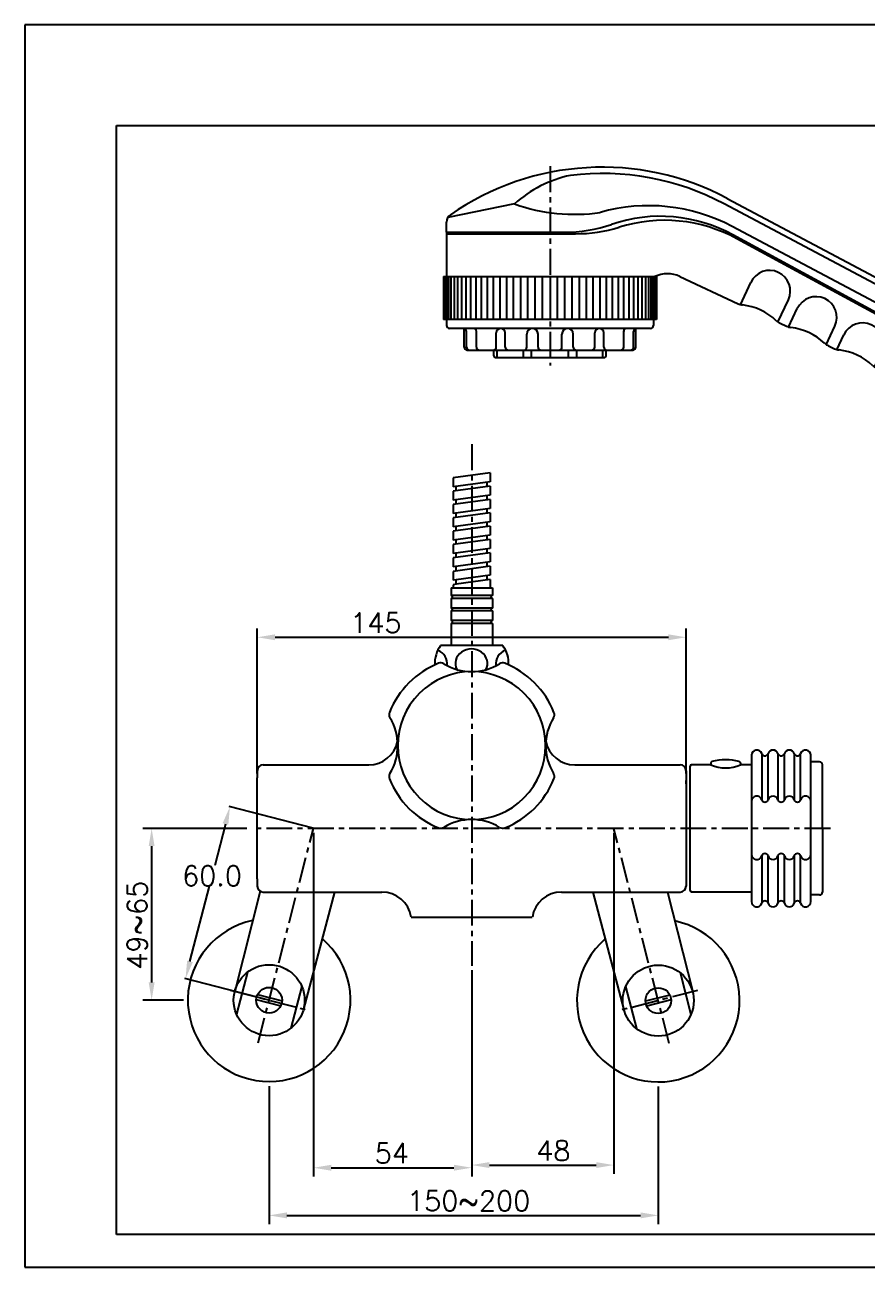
# Model space of a CAD drawing. Extents: x 22467 to 23061, y -1659 to -1239.
# Drawn here: x 22466.9 to 22751.7, y -1658.9 to -1238.9 of the extents above; entities that cross this region are included whole.
import ezdxf

# ---------------------------------------------------------------- set-up
doc = ezdxf.new("R2010")
doc.units = 0
doc.header["$LTSCALE"] = 7
doc.header["$MEASUREMENT"] = 0
doc.linetypes.add('CENTER', pattern=[2, 1.25, -0.25, 0.25, -0.25])
doc.layers.get('0').update_dxf_attribs({"color": 2, "linetype": 'CONTINUOUS'})
doc.layers.get('DEFPOINTS').update_dxf_attribs({"linetype": 'CONTINUOUS'})
for name, color, linetype in [('CENTER', 1, 'CENTER'), ('CL', 1, 'CENTER'), ('D', 2, 'CONTINUOUS'), ('DIM', 2, 'CONTINUOUS'), ('DWG', 7, 'CONTINUOUS')]:
    doc.layers.add(name, color=color, linetype=linetype)
doc.styles.add('ROMANS', font='romans')
doc.dimstyles.get("Standard").update_dxf_attribs({"dimtxt": 0.18, "dimasz": 0.18, "dimexe": 0.18, "dimexo": 0.0625, "dimgap": 0.09, "dimtad": 0, "dimtih": 1, "dimtoh": 1, "dimdec": 4, "dimzin": 0, "dimdsep": 46, "dimtxsty": 'Standard', "dimcen": 0.09, "dimadec": 0, "dimazin": 0, "dimtfac": 1, "dimtdec": 4, "dimtofl": 0, "dimtmove": 0, "dimatfit": 3, "dimfxl": 0, "dimtolj": 1, "dimtzin": 0, "dimarcsym": 0})

# ---------------------------------------------------------------- blocks, each defined once
blk = doc.blocks.new('BORDER')
for p, q in [((1, 1), (0, 1)), ((0, 1), (0, 0)), ((0, 0), (1, 0))]:
    blk.add_line(p, q)
blk = doc.blocks.new('양식')
at = {"color": 4}
for p, q in [((1219, 386), (1768, 386)), ((1219, 11), (1219, 386)), ((1768, 11), (1219, 11))]:
    blk.add_line(p, q, dxfattribs=at)
at = {"xscale": 594, "yscale": 420, "zscale": 594}
blk.add_blockref('BORDER', (1188, 0), dxfattribs=at)
blk = doc.blocks.new('*D3')
at = {"layer": 'DEFPOINTS', "color": 0}
for p in [(22690.47, -1445.93), (22545.47, -1493.5), (22690.47, -1493.5)]:
    blk.add_point(p, dxfattribs=at)
at = {"layer": 'DIM', "color": 8, "lineweight": -2}
for p, q in [((22545.47, -1492), (22545.47, -1442.93)), ((22690.47, -1492), (22690.47, -1442.93)), ((22551.47, -1445.93), (22684.47, -1445.93))]:
    blk.add_line(p, q, dxfattribs=at)
at = {"layer": 'DIM', "color": 8}
for points in [[(22551.47, -1444.93), (22551.47, -1446.93), (22545.47, -1445.93)], [(22684.47, -1444.93), (22684.47, -1446.93), (22690.47, -1445.93)]]:
    blk.add_solid(points, dxfattribs=at)
at = {"layer": 'DIM', "color": 3, "insert": (22585.55, -1441.06), "char_height": 6.75, "attachment_point": 5, "style": 'ROMANS'}
blk.add_mtext('\\A1;145', dxfattribs=at)
blk = doc.blocks.new('*D4')
at = {"layer": 'DEFPOINTS', "color": 0}
for p in [(22543.47, -1510.55), (22509.73, -1568.64), (22521.97, -1568.64)]:
    blk.add_point(p, dxfattribs=at)
at = {"layer": 'DIM', "color": 8, "lineweight": -2}
for p, q in [((22541.97, -1510.55), (22506.73, -1510.55)), ((22509.73, -1516.55), (22509.73, -1562.64)), ((22520.47, -1568.64), (22506.73, -1568.64))]:
    blk.add_line(p, q, dxfattribs=at)
at = {"layer": 'DIM', "color": 8}
for points in [[(22508.73, -1516.55), (22510.73, -1516.55), (22509.73, -1510.55)], [(22508.73, -1562.64), (22510.73, -1562.64), (22509.73, -1568.64)]]:
    blk.add_solid(points, dxfattribs=at)
at = {"layer": 'DIM', "color": 3, "insert": (22504.86, -1543.27), "char_height": 6.75, "attachment_point": 5, "rotation": 90, "style": 'ROMANS'}
blk.add_mtext('\\A1;49~65', dxfattribs=at)
blk = doc.blocks.new('*D5')
at = {"layer": 'DEFPOINTS', "color": 0}
for p in [(22536.2, -1503.25), (22564.47, -1510.55), (22549.47, -1568.64)]:
    blk.add_point(p, dxfattribs=at)
at = {"layer": 'DIM', "color": 8, "lineweight": -2}
for p, q in [((22564.38, -1510.52), (22535.94, -1503.18)), ((22534.7, -1509.06), (22531.08, -1523.09)), ((22522.7, -1555.53), (22529.26, -1530.11)), ((22549.38, -1568.62), (22520.94, -1561.27))]:
    blk.add_line(p, q, dxfattribs=at)
at = {"layer": 'DIM', "color": 8}
for points in [[(22533.73, -1508.81), (22535.67, -1509.31), (22536.2, -1503.25)], [(22521.73, -1555.28), (22523.67, -1555.78), (22521.2, -1561.34)]]:
    blk.add_solid(points, dxfattribs=at)
at = {"layer": 'DIM', "color": 3, "insert": (22530.17, -1526.6), "char_height": 6.75, "attachment_point": 5, "style": 'ROMANS'}
blk.add_mtext('\\A1;60.0', dxfattribs=at)
blk = doc.blocks.new('*D6')
at = {"layer": 'DEFPOINTS', "color": 0}
for p in [(22666.06, -1510.68), (22617.97, -1557.01), (22666.06, -1624.37)]:
    blk.add_point(p, dxfattribs=at)
at = {"layer": 'DIM', "color": 8, "lineweight": -2}
for p, q in [((22666.06, -1512.18), (22666.06, -1627.37)), ((22617.97, -1558.51), (22617.97, -1627.37)), ((22623.97, -1624.37), (22660.06, -1624.37))]:
    blk.add_line(p, q, dxfattribs=at)
at = {"layer": 'DIM', "color": 8}
for points in [[(22623.97, -1623.37), (22623.97, -1625.37), (22617.97, -1624.37)], [(22660.06, -1623.37), (22660.06, -1625.37), (22666.06, -1624.37)]]:
    blk.add_solid(points, dxfattribs=at)
at = {"layer": 'DIM', "color": 3, "insert": (22645.59, -1619.5), "char_height": 6.75, "attachment_point": 5, "style": 'ROMANS'}
blk.add_mtext('\\A1;48', dxfattribs=at)
blk = doc.blocks.new('*D7')
at = {"layer": 'DEFPOINTS', "color": 0}
for p in [(22564.47, -1510.55), (22617.97, -1557.01), (22617.97, -1625.27)]:
    blk.add_point(p, dxfattribs=at)
at = {"layer": 'DIM', "color": 8, "lineweight": -2}
for p, q in [((22564.47, -1512.05), (22564.47, -1628.27)), ((22617.97, -1558.51), (22617.97, -1628.27)), ((22570.47, -1625.27), (22611.97, -1625.27))]:
    blk.add_line(p, q, dxfattribs=at)
at = {"layer": 'DIM', "color": 8}
for points in [[(22570.47, -1624.27), (22570.47, -1626.27), (22564.47, -1625.27)], [(22611.97, -1624.27), (22611.97, -1626.27), (22617.97, -1625.27)]]:
    blk.add_solid(points, dxfattribs=at)
at = {"layer": 'DIM', "color": 3, "insert": (22590.97, -1620.39), "char_height": 6.75, "attachment_point": 5, "style": 'ROMANS'}
blk.add_mtext('\\A1;54', dxfattribs=at)
blk = doc.blocks.new('*D8')
at = {"layer": 'DEFPOINTS', "color": 0}
for p in [(22549.47, -1596.14), (22681.06, -1596.27), (22681.06, -1641.38)]:
    blk.add_point(p, dxfattribs=at)
at = {"layer": 'DIM', "color": 8, "lineweight": -2}
for p, q in [((22549.47, -1597.64), (22549.47, -1644.38)), ((22681.06, -1597.77), (22681.06, -1644.38)), ((22555.47, -1641.38), (22675.06, -1641.38))]:
    blk.add_line(p, q, dxfattribs=at)
at = {"layer": 'DIM', "color": 8}
for points in [[(22555.47, -1640.38), (22555.47, -1642.38), (22549.47, -1641.38)], [(22675.06, -1640.38), (22675.06, -1642.38), (22681.06, -1641.38)]]:
    blk.add_solid(points, dxfattribs=at)
at = {"layer": 'DIM', "color": 3, "insert": (22616.94, -1636.5), "char_height": 6.75, "attachment_point": 5, "style": 'ROMANS'}
blk.add_mtext('\\A1;150~200', dxfattribs=at)
blk = doc.blocks.new('A$C67FB5687')
at = {"layer": 'CL'}
blk.add_line((36, 120.57), (36, 53.21), dxfattribs=at)
at = {"layer": 'D'}
blk.add_spline([(258.83, 0), (261.1, 5.4), (265.05, 8.26), (264.77, 13.27)], degree=3, dxfattribs=at)
at = {"layer": 'DWG'}
for p, q in [((95.89, 109.69), (213.94, 46.92)), ((214.71, 44.11), (94.9, 107.82)), ((1, 98.22), (1, 83.22)), ((1, 98.22), (40.71, 98.22)), ((1, 97.72), (44.63, 97.72)), ((212.13, 39.26), (97.55, 100.19)), ((187.27, 48.85), (97.83, 97.32)), ((187.03, 48.41), (99.16, 96.03)), ((0, 83.22), (72, 83.22)), ((0, 83.22), (0, 68.72)), ((0.2, 68.72), (0.2, 83.22)), ((0.55, 68.72), (0.55, 83.22)), ((1.07, 68.72), (1.07, 83.22)), ((1.76, 68.72), (1.76, 83.22)), ((2.62, 68.72), (2.62, 83.22)), ((3.64, 68.72), (3.64, 83.22)), ((4.82, 68.72), (4.82, 83.22)), ((6.15, 68.72), (6.15, 83.22)), ((7.63, 68.72), (7.63, 83.22)), ((9.25, 68.72), (9.25, 83.22)), ((10.99, 68.72), (10.99, 83.22)), ((12.86, 68.72), (12.86, 83.22)), ((14.84, 68.72), (14.84, 83.22)), ((16.92, 68.72), (16.92, 83.22)), ((19.1, 68.72), (19.1, 83.22)), ((21.36, 68.72), (21.36, 83.22)), ((23.69, 68.72), (23.69, 83.22)), ((26.08, 68.72), (26.08, 83.22)), ((28.52, 68.72), (28.52, 83.22)), ((30.99, 68.72), (30.99, 83.22)), ((33.49, 68.72), (33.49, 83.22)), ((36, 83.22), (36, 68.72)), ((38.51, 68.72), (38.51, 83.22)), ((41.01, 68.72), (41.01, 83.22)), ((43.48, 68.72), (43.48, 83.22)), ((45.92, 68.72), (45.92, 83.22)), ((48.31, 68.72), (48.31, 83.22)), ((50.64, 68.72), (50.64, 83.22)), ((52.9, 68.72), (52.9, 83.22)), ((55.08, 68.72), (55.08, 83.22)), ((57.16, 68.72), (57.16, 83.22)), ((59.14, 68.72), (59.14, 83.22)), ((61.01, 68.72), (61.01, 83.22)), ((62.75, 68.72), (62.75, 83.22)), ((64.37, 68.72), (64.37, 83.22)), ((65.85, 68.72), (65.85, 83.22)), ((67.18, 68.72), (67.18, 83.22)), ((68.36, 68.72), (68.36, 83.22)), ((69.38, 68.72), (69.38, 83.22)), ((70.24, 68.72), (70.24, 83.22)), ((70.93, 68.72), (70.93, 83.22)), ((71.45, 68.72), (71.45, 83.22)), ((72, 83.22), (72, 68.72)), ((79.91, 83.25), (99.6, 74.07)), ((100.37, 73.71), (103.9, 81.29)), ((113.06, 67.8), (116.59, 75.38)), ((116.68, 66.11), (119.62, 72.41)), ((72, 68.72), (0, 68.72)), ((1, 68.72), (1, 66.72)), ((71, 68.72), (71, 66.72)), ((113.83, 67.44), (115.91, 66.47)), ((70, 65.72), (2, 65.72)), ((7, 59.42), (7, 65.72)), ((7.73, 59.42), (7.73, 64.72)), ((11.09, 59.42), (11.09, 64.88)), ((17.83, 59.42), (17.83, 64.2)), ((20.87, 59.42), (20.87, 64.2)), ((28.16, 59.42), (28.16, 63.82)), ((31.96, 59.42), (31.96, 63.82)), ((40.04, 59.42), (40.04, 63.82)), ((43.84, 59.42), (43.84, 63.82)), ((51.13, 59.42), (51.13, 64.2)), ((54.17, 59.42), (54.17, 64.2)), ((60.91, 59.42), (60.91, 64.88)), ((64.27, 59.42), (64.27, 64.72)), ((65, 59.42), (65, 65.72)), ((129.37, 60.19), (132.31, 66.5)), ((132.99, 58.5), (135.34, 63.53)), ((130.14, 59.83), (132.22, 58.86)), ((8, 58.42), (64, 58.42)), ((17, 56.42), (17, 58.42)), ((17.5, 55.92), (54.5, 55.92)), ((18.15, 55.92), (18.15, 58.42)), ((26.98, 55.92), (26.98, 58.42)), ((29.75, 55.92), (29.75, 58.42)), ((42.24, 55.92), (42.24, 58.42)), ((45.02, 55.92), (45.02, 58.42)), ((53.85, 55.92), (53.85, 58.42)), ((55, 56.42), (55, 58.42)), ((145.68, 52.58), (148.03, 57.62)), ((149.31, 50.89), (151.06, 54.66)), ((146.45, 52.22), (148.54, 51.25)), ((162, 44.98), (163.75, 48.74)), ((162.77, 44.62), (164.85, 43.65)), ((165.62, 43.29), (166.78, 45.78)), ((178.31, 37.37), (179.47, 39.86)), ((202.65, 24.61), (177.91, 37.76)), ((247.97, 22.99), (237.12, 28.76)), ((241.99, 8.96), (248.81, 21.75)), ((248.81, 21.75), (251.48, 20.33)), ((242.88, 8.49), (251.48, 20.33)), ((244.18, 7.79), (252.79, 19.64)), ((246.86, 6.37), (255.46, 18.21)), ((248.2, 5.66), (256.8, 17.5)), ((252.23, 18.8), (250.89, 19.51)), ((252.79, 19.64), (255.46, 18.21)), ((256.21, 16.69), (254.87, 17.4)), ((256.8, 17.5), (259.48, 16.08)), ((240.5, 8.96), (229.65, 14.72)), ((250.87, 4.23), (259.48, 16.08)), ((252.18, 3.54), (260.78, 15.39)), ((254.85, 2.12), (263.46, 13.96)), ((256.16, 1.42), (264.77, 13.27)), ((260.22, 14.55), (258.88, 15.26)), ((260.78, 15.39), (263.46, 13.96)), ((264.2, 12.44), (262.87, 13.15)), ((241.99, 8.96), (242.88, 8.49)), ((244.81, 8.59), (243.47, 9.3)), ((244.18, 7.79), (246.86, 6.37)), ((248.79, 6.47), (247.45, 7.18)), ((248.2, 5.66), (250.87, 4.23)), ((252.8, 4.34), (251.46, 5.05)), ((252.18, 3.54), (254.85, 2.12)), ((256.78, 2.22), (255.45, 2.93)), ((256.16, 1.42), (258.83, 0))]:
    blk.add_line(p, q, dxfattribs=at)
at = {"layer": 'DWG', "color": 7}
for p, q in [((24, 107.79), (1.43, 103.22)), ((1, 98.22), (1, 101.67)), ((215.14, 44.94), (203.97, 23.89)), ((216.56, 45.31), (236.89, 32.23)), ((237.57, 29.61), (229.2, 13.88)), ((204.44, 22.51), (226.65, 12.98)), ((229.23, 13.93), (229.2, 13.88))]:
    blk.add_line(p, q, dxfattribs=at)
at = {"layer": 'DWG'}
for centre, radius, start, end in [((53.64, 30.22), 90, 62, 124.7905), ((53.64, 30.22), 87.88, 62, 97.0252), ((69.38, 47.21), 60, 62, 105.8462), ((40.71, 148.22), 50, 270, 288.818), ((73.29, 52.62), 51, 61.2265, 108.818), ((74.63, 50.76), 51.5, 61.5435, 107.191), ((44.63, 147.72), 50, 270, 287.191), ((75.69, 74.19), 10, 65, 115.3961), ((110.24, 78.33), 7, 335, 155), ((125.97, 69.45), 7, 335, 155), ((101.71, 78.61), 5, 245, 263.3047), ((98.79, 53.78), 20, 46.6953, 83.3047), ((115.94, 71.97), 5, 226.6953, 245), ((141.69, 60.58), 7, 335, 155), ((2, 66.72), 1, 180, 270), ((6.73, 64.72), 1, 0, 74.1625), ((10.09, 64.72), 1, 0, 90), ((19.35, 64.2), 1.52, 0, 180), ((30.06, 63.82), 1.9, 0, 180), ((41.94, 63.82), 1.9, 0, 180), ((52.65, 64.2), 1.52, 0, 180), ((61.91, 64.72), 1, 90, 180), ((65.27, 64.72), 1, 105.8375, 180), ((70, 66.72), 1, 270, 0), ((118.02, 71), 5, 245, 263.3047), ((115.11, 46.17), 20, 46.6953, 83.3047), ((8, 59.42), 1, 180, 270), ((8.73, 59.42), 1, 180, 270), ((12.09, 59.42), 1, 180, 270), ((16.83, 59.42), 1, 270, 0), ((21.87, 59.42), 1, 180, 270), ((27.16, 59.42), 1, 270, 0), ((32.96, 59.42), 1, 180, 270), ((39.04, 59.42), 1, 270, 0), ((44.84, 59.42), 1, 180, 270), ((50.13, 59.42), 1, 270, 0), ((55.17, 59.42), 1, 180, 270), ((59.91, 59.42), 1, 270, 0), ((63.27, 59.42), 1, 270, 0), ((64, 59.42), 1, 270, 0), ((132.25, 64.36), 5, 226.6953, 245), ((134.34, 63.39), 5, 245, 263.3047), ((17.5, 56.42), 0.5, 180, 270), ((54.5, 56.42), 0.5, 270, 0), ((131.42, 38.56), 20, 46.6953, 83.3047), ((157.41, 51.7), 7, 335, 155), ((148.57, 56.76), 5, 226.6953, 245), ((150.65, 55.79), 5, 245, 263.3047), ((147.73, 30.96), 20, 46.6953, 83.3047), ((173.13, 42.82), 7, 335, 155), ((179.65, 35.36), 15, 337.0106, 60.5435), ((179.65, 35.36), 15.5, 336.8486, 60.5435), ((164.88, 49.15), 5, 226.6953, 245), ((166.96, 48.18), 5, 245, 263.3047), ((164.05, 23.35), 20, 46.1159, 83.3047), ((203.35, 25.94), 1.5, 242, 332), ((247.3, 21.65), 1.5, 4.2, 63.7324), ((241.24, 10.26), 1.5, 240.2676, 299.8)]:
    blk.add_arc(centre, radius, start, end, dxfattribs=at)
at = {"layer": 'DWG', "color": 7}
for centre, radius, start, end in [((50.99, 78.27), 40, 101.68, 132.4342), ((44.21, 164.29), 60, 250.3123, 278.4155), ((4, 101.67), 3, 124.7905, 180), ((213, 45.15), 2, 332, 62), ((216.02, 44.47), 1, 57.2821, 152.0457), ((235.8, 30.55), 2, 332, 57.2364), ((204.85, 23.42), 1, 152.0457, 246.8094), ((227.44, 14.81), 2, 246.7636, 332)]:
    blk.add_arc(centre, radius, start, end, dxfattribs=at)

msp = doc.modelspace()

# ---------------------------------------------------------------- linework, layer by layer
at = {"layer": 'CENTER', "linetype": 'CENTER'}
for p, q in [((22617.97, -1380.68), (22617.97, -1557.01)), ((22739.3, -1510.55), (22543.47, -1510.55)), ((22545.74, -1583.09), (22564.47, -1510.55)), ((22684.79, -1583.22), (22666.06, -1510.68)), ((22536.24, -1565.22), (22561.77, -1571.82)), ((22694.3, -1565.35), (22668.76, -1571.95))]:
    msp.add_line(p, q, dxfattribs=at)
at = {"layer": 'DWG'}
for p, q in [((22624.22, -1390.32), (22611.72, -1392.07)), ((22611.72, -1392.07), (22611.72, -1395.1)), ((22624.22, -1393.35), (22611.72, -1395.1)), ((22623.22, -1394.97), (22623.22, -1393.49)), ((22624.22, -1390.32), (22624.22, -1393.35)), ((22624.22, -1394.83), (22611.72, -1396.58)), ((22611.72, -1396.58), (22611.72, -1399.61)), ((22624.22, -1397.86), (22611.72, -1399.61)), ((22612.72, -1396.44), (22612.72, -1394.96)), ((22623.22, -1399.48), (22623.22, -1398)), ((22624.22, -1394.83), (22624.22, -1397.86)), ((22624.22, -1399.34), (22611.72, -1401.09)), ((22611.72, -1401.09), (22611.72, -1404.12)), ((22624.22, -1402.37), (22611.72, -1404.12)), ((22612.72, -1400.95), (22612.72, -1399.47)), ((22623.22, -1403.99), (22623.22, -1402.51)), ((22624.22, -1399.34), (22624.22, -1402.37)), ((22624.22, -1403.85), (22611.72, -1405.6)), ((22611.72, -1405.6), (22611.72, -1408.63)), ((22624.22, -1406.88), (22611.72, -1408.63)), ((22612.72, -1405.46), (22612.72, -1403.98)), ((22624.22, -1403.85), (22624.22, -1406.88)), ((22624.22, -1408.36), (22611.72, -1410.11)), ((22611.72, -1410.11), (22611.72, -1413.14)), ((22612.72, -1409.97), (22612.72, -1408.49)), ((22623.22, -1408.5), (22623.22, -1407.02)), ((22624.22, -1408.36), (22624.22, -1411.39)), ((22624.22, -1411.39), (22611.72, -1413.14)), ((22624.22, -1412.87), (22611.72, -1414.62)), ((22611.72, -1414.62), (22611.72, -1417.65)), ((22612.72, -1414.48), (22612.72, -1413)), ((22623.22, -1413.01), (22623.22, -1411.53)), ((22624.22, -1412.87), (22624.22, -1415.9)), ((22624.22, -1415.9), (22611.72, -1417.65)), ((22624.22, -1417.38), (22611.72, -1419.13)), ((22611.72, -1419.13), (22611.72, -1422.16)), ((22612.72, -1418.99), (22612.72, -1417.51)), ((22623.22, -1417.52), (22623.22, -1416.04)), ((22624.22, -1417.38), (22624.22, -1420.41)), ((22624.22, -1420.41), (22611.72, -1422.16)), ((22624.22, -1421.89), (22611.72, -1423.64)), ((22611.72, -1423.64), (22611.72, -1426.67)), ((22612.72, -1423.5), (22612.72, -1422.02)), ((22623.22, -1422.03), (22623.22, -1420.55)), ((22624.22, -1421.89), (22624.22, -1424.92)), ((22612.72, -1426.53), (22611.72, -1426.67)), ((22624.22, -1424.92), (22612.72, -1426.53)), ((22624.22, -1426.4), (22612.72, -1428.01)), ((22612.72, -1428.01), (22612.72, -1426.53)), ((22623.22, -1426.54), (22623.22, -1425.06)), ((22624.22, -1426.4), (22624.22, -1429.25)), ((22610.97, -1429.25), (22624.97, -1429.25)), ((22610.97, -1429.25), (22610.97, -1431.8)), ((22624.97, -1431.8), (22610.97, -1431.8)), ((22612.72, -1428.01), (22611.72, -1428.15)), ((22611.72, -1428.15), (22611.72, -1429.25)), ((22624.97, -1429.25), (22624.97, -1431.8)), ((22624.97, -1432.8), (22610.97, -1432.8)), ((22610.97, -1432.8), (22610.97, -1436.04)), ((22624.97, -1436.04), (22610.97, -1436.04)), ((22624.97, -1432.8), (22624.97, -1436.04)), ((22624.97, -1437.04), (22610.97, -1437.04)), ((22610.97, -1437.04), (22610.97, -1440.27)), ((22624.97, -1440.27), (22610.97, -1440.27)), ((22624.97, -1437.04), (22624.97, -1440.27)), ((22624.97, -1441.27), (22610.97, -1441.27)), ((22610.97, -1441.27), (22610.97, -1448.75)), ((22624.97, -1441.27), (22624.97, -1448.75))]:
    msp.add_line(p, q, dxfattribs=at)
at = {"layer": 'DWG', "linetype": 'Continuous'}
for p, q in [((22628.47, -1448.75), (22607.47, -1448.75)), ((22712.62, -1485.8), (22712.62, -1535.3)), ((22716.04, -1485.26), (22716.04, -1500.87)), ((22718.21, -1500.87), (22718.21, -1485.26)), ((22721.54, -1485.26), (22721.54, -1500.87)), ((22723.71, -1500.87), (22723.71, -1485.26)), ((22727.04, -1485.26), (22727.04, -1500.87)), ((22729.21, -1500.87), (22729.21, -1485.26)), ((22732.62, -1535.3), (22732.62, -1485.8)), ((22547.47, -1489.05), (22583.15, -1489.05)), ((22652.8, -1489.05), (22688.47, -1489.05)), ((22691.82, -1490.55), (22691.82, -1489.55)), ((22691.82, -1531.55), (22691.82, -1490.55)), ((22698.82, -1489.05), (22692.32, -1489.05)), ((22698.82, -1488.41), (22698.82, -1489.05)), ((22708.82, -1488.41), (22708.82, -1489.05)), ((22712.62, -1489.05), (22708.82, -1489.05)), ((22735.62, -1488.05), (22732.62, -1488.05)), ((22736.62, -1510.55), (22736.62, -1489.05)), ((22545.47, -1491.05), (22545.47, -1493.5)), ((22545.47, -1527.6), (22545.47, -1493.5)), ((22690.47, -1491.05), (22690.47, -1494.05)), ((22690.47, -1494.05), (22690.47, -1530.05)), ((22690.47, -1495.52), (22690.47, -1494.3)), ((22736.62, -1510.55), (22736.62, -1532.05)), ((22716.04, -1519.84), (22716.04, -1535.83)), ((22718.21, -1535.83), (22718.21, -1519.84)), ((22721.54, -1519.84), (22721.54, -1535.83)), ((22723.71, -1535.83), (22723.71, -1519.84)), ((22727.04, -1519.84), (22727.04, -1535.83)), ((22729.21, -1535.83), (22729.21, -1519.84)), ((22545.47, -1527.6), (22545.47, -1530.05)), ((22546.38, -1531.72), (22537.84, -1565.71)), ((22547.47, -1532.05), (22587.59, -1532.05)), ((22571.58, -1532.05), (22561.07, -1571.71)), ((22648.36, -1532.05), (22688.47, -1532.05)), ((22658.92, -1532.05), (22669.46, -1571.84)), ((22684.2, -1532.05), (22692.7, -1565.84)), ((22712.62, -1532.05), (22692.32, -1532.05)), ((22735.62, -1533.05), (22732.62, -1533.05)), ((22597.47, -1540.55), (22638.47, -1540.55)), ((22542.11, -1559.17), (22538.44, -1573.36)), ((22688.43, -1559.3), (22692.09, -1573.5)), ((22560.5, -1563.92), (22556.84, -1578.11)), ((22670.03, -1564.05), (22673.69, -1578.25)), ((22545.13, -1568.4), (22553.39, -1570.53)), ((22545.56, -1566.75), (22553.82, -1568.88)), ((22684.98, -1566.88), (22676.72, -1569.01)), ((22685.4, -1568.53), (22677.14, -1570.66))]:
    msp.add_line(p, q, dxfattribs=at)
for centre, radius in [((22549.47, -1568.64), 12), ((22681.06, -1568.77), 12), ((22549.47, -1568.64), 4.35), ((22681.06, -1568.77), 4.35)]:
    msp.add_circle(centre, radius, dxfattribs=at)
at = {"layer": 'DWG'}
for centre, start, end in [((22610.97, -1432.3), 270, 90), ((22624.97, -1432.3), 90, 270), ((22610.97, -1436.54), 270, 90), ((22624.97, -1436.54), 90, 270), ((22610.97, -1440.77), 270, 90), ((22624.97, -1440.77), 90, 270)]:
    msp.add_arc(centre, 0.5, start, end, dxfattribs=at)
at = {"layer": 'DWG', "linetype": 'Continuous'}
for centre, radius, start, end in [((22615.47, -1454.75), 10, 143.1301, 182.9921), ((22620.47, -1454.75), 10, 357.0079, 36.8699), ((22617.97, -1482.55), 30, 111.9783, 158.0217), ((22607.49, -1456.58), 2, 58.4019, 111.9783), ((22617.97, -1439.55), 18, 238.4019, 301.5981), ((22628.45, -1456.58), 2, 68.0217, 121.5981), ((22617.97, -1482.55), 30, 45, 68.0217), ((22617.97, -1482.55), 25, 45, 225), ((22617.97, -1482.55), 30, 21.9783, 45), ((22617.97, -1482.55), 25, 225, 45), ((22592.01, -1472.07), 2, 158.0217, 211.5981), ((22574.97, -1482.55), 18, 328.4019, 31.5981), ((22660.97, -1482.55), 18, 148.4019, 211.5981), ((22643.94, -1472.07), 2, 328.4019, 21.9783), ((22583.15, -1479.05), 10, 270, 347.7382), ((22652.8, -1479.05), 10, 192.2618, 270), ((22714.37, -1485.8), 1.75, 17.907, 180), ((22717.12, -1484.91), 1.14, 197.907, 342.093), ((22719.87, -1485.8), 1.75, 17.907, 162.093), ((22722.62, -1484.91), 1.14, 197.907, 342.093), ((22725.37, -1485.8), 1.75, 17.907, 162.093), ((22728.12, -1484.91), 1.14, 197.907, 342.093), ((22730.87, -1485.8), 1.75, 0, 162.093), ((22547.47, -1491.05), 2, 90, 180), ((22688.47, -1491.05), 2, 0, 90), ((22692.32, -1489.55), 0.5, 90, 180), ((22699.32, -1488.41), 0.5, 104.9006, 180), ((22703.82, -1477.64), 12.46, 246.3385, 293.6615), ((22703.82, -1505.32), 18, 75.0994, 104.9006), ((22708.32, -1488.41), 0.5, 0, 75.0994), ((22735.62, -1489.05), 1, 0, 90), ((22592.01, -1493.03), 2, 148.4019, 201.9783), ((22617.97, -1482.55), 30, 201.9783, 225), ((22617.97, -1482.55), 30, 291.9783, 338.0217), ((22643.94, -1493.03), 2, 338.0217, 31.5981), ((22714.37, -1501.41), 1.75, 17.907, 180), ((22717.12, -1500.52), 1.14, 197.907, 342.093), ((22719.87, -1501.41), 1.75, 17.907, 162.093), ((22722.62, -1500.52), 1.14, 197.907, 342.093), ((22725.37, -1501.41), 1.75, 17.907, 162.093), ((22728.12, -1500.52), 1.14, 197.907, 342.093), ((22730.87, -1501.41), 1.75, 0, 162.093), ((22617.97, -1482.55), 30, 225, 248.0217), ((22617.97, -1525.55), 18, 58.4019, 121.5981), ((22607.49, -1508.51), 2, 248.0217, 301.5981), ((22628.45, -1508.51), 2, 238.4019, 291.9783), ((22714.37, -1519.3), 1.75, 180, 342.093), ((22717.12, -1520.19), 1.14, 17.907, 162.093), ((22719.87, -1519.3), 1.75, 197.907, 342.093), ((22722.62, -1520.19), 1.14, 17.907, 162.093), ((22725.37, -1519.3), 1.75, 197.907, 342.093), ((22728.12, -1520.19), 1.14, 17.907, 162.093), ((22730.87, -1519.3), 1.75, 197.907, 0), ((22547.47, -1530.05), 2, 180, 270), ((22587.59, -1542.05), 10, 8.6269, 90), ((22648.36, -1542.05), 10, 90, 171.3731), ((22688.47, -1530.05), 2, 270, 0), ((22692.32, -1531.55), 0.5, 180, 270), ((22735.62, -1532.05), 1, 270, 0), ((22714.37, -1535.3), 1.75, 180, 342.093), ((22717.12, -1536.18), 1.14, 17.907, 162.093), ((22719.87, -1535.3), 1.75, 197.907, 342.093), ((22722.62, -1536.18), 1.14, 17.907, 162.093), ((22725.37, -1535.3), 1.75, 197.907, 342.093), ((22728.12, -1536.18), 1.14, 17.907, 162.093), ((22730.87, -1535.3), 1.75, 197.907, 0), ((22549.47, -1568.64), 27.5, 101.757, 49.288), ((22681.06, -1568.77), 27.5, 130.712, 78.243)]:
    msp.add_arc(centre, radius, start, end, dxfattribs=at)
for centre, start_param, end_param in [((22604.24, -1454.77), 2.993045, 4.283918), ((22617.87, -1454.77), 2.689713, 6.719237), ((22631.55, -1454.77), 5.114204, 6.447379)]:
    msp.add_ellipse(centre, major_axis=(-5.44, 0), ratio=0.89614, start_param=start_param, end_param=end_param, dxfattribs=at)

# ---------------------------------------------------------------- block references
at = {"layer": 'D'}
msp.add_blockref('양식', (21278.85, -1658.88), dxfattribs=at)
at = {"layer": 'DIM', "ltscale": 0.6}
msp.add_blockref('A$C67FB5687', (22608.46, -1407.23), dxfattribs=at)

# ---------------------------------------------------------------- dimensions: what is measured, and where the dimension line sits
at = {"layer": 'DIM'}
dim = msp.add_linear_dim(base=(22690.47, -1445.93), p1=(22545.47, -1493.5), p2=(22690.47, -1493.5), dimstyle='Standard', override={"dimscale": 1.5, "dimtxt": 4.5, "dimasz": 4, "dimexe": 2, "dimexo": 1, "dimgap": 1, "dimtad": 1, "dimtih": 0, "dimdec": 1, "dimzin": 8, "dimtxsty": 'ROMANS', "dimcen": -0.9, "dimclrd": 8, "dimclre": 8, "dimclrt": 3, "dimtdec": 2, "dimtix": 1, "dimatfit": 0}, dxfattribs=at)
dim.commit()
dim.dimension.update_dxf_attribs({"geometry": '*D3', "text_midpoint": (22585.55, -1445.93), "dimtype": 128})
dim = msp.add_linear_dim(base=(22536.2, -1503.25), p1=(22549.47, -1568.64), p2=(22564.47, -1510.55), angle=75.5225, dimstyle='Standard', override={"dimscale": 1.5, "dimtxt": 4.5, "dimasz": 4, "dimtad": 1, "dimdec": 1, "dimtxsty": 'ROMANS', "dimcen": -0.9, "dimclrd": 8, "dimclre": 8, "dimclrt": 3, "dimtdec": 2, "dimatfit": 0}, dxfattribs=at)
dim.commit()
dim.dimension.update_dxf_attribs({"geometry": '*D5', "text_midpoint": (22530.17, -1526.6), "dimtype": 129})
dim = msp.add_linear_dim(base=(22509.73, -1568.64), p1=(22543.47, -1510.55), p2=(22521.97, -1568.64), angle=90, text='49~65', dimstyle='Standard', override={"dimscale": 1.5, "dimtxt": 4.5, "dimasz": 4, "dimexe": 2, "dimexo": 1, "dimgap": 1, "dimtad": 1, "dimtih": 0, "dimdec": 1, "dimzin": 8, "dimtxsty": 'ROMANS', "dimcen": -0.9, "dimclrd": 8, "dimclre": 8, "dimclrt": 3, "dimtdec": 2, "dimtix": 1, "dimatfit": 0}, dxfattribs=at)
dim.commit()
dim.dimension.update_dxf_attribs({"geometry": '*D4', "text_midpoint": (22509.73, -1543.27), "dimtype": 128})
for base, p1, p2, text, picture, middle in [((22617.97, -1625.27), (22564.47, -1510.55), (22617.97, -1557.01), '54', '*D7', (22590.97, -1625.27)), ((22666.06, -1624.37), (22617.97, -1557.01), (22666.06, -1510.68), '48', '*D6', (22645.59, -1624.37)), ((22681.06, -1641.38), (22549.47, -1596.14), (22681.06, -1596.27), '150~200', '*D8', (22616.94, -1641.38))]:
    dim = msp.add_linear_dim(base=base, p1=p1, p2=p2, text=text, dimstyle='Standard', override={"dimscale": 1.5, "dimtxt": 4.5, "dimasz": 4, "dimexe": 2, "dimexo": 1, "dimgap": 1, "dimtad": 1, "dimtih": 0, "dimdec": 1, "dimzin": 8, "dimtxsty": 'ROMANS', "dimcen": -0.9, "dimclrd": 8, "dimclre": 8, "dimclrt": 3, "dimtdec": 2, "dimtix": 1, "dimatfit": 0}, dxfattribs=at)
    dim.commit()
    dim.dimension.update_dxf_attribs({"geometry": picture, "text_midpoint": middle, "dimtype": 128})

doc.saveas('drawing.dxf')
